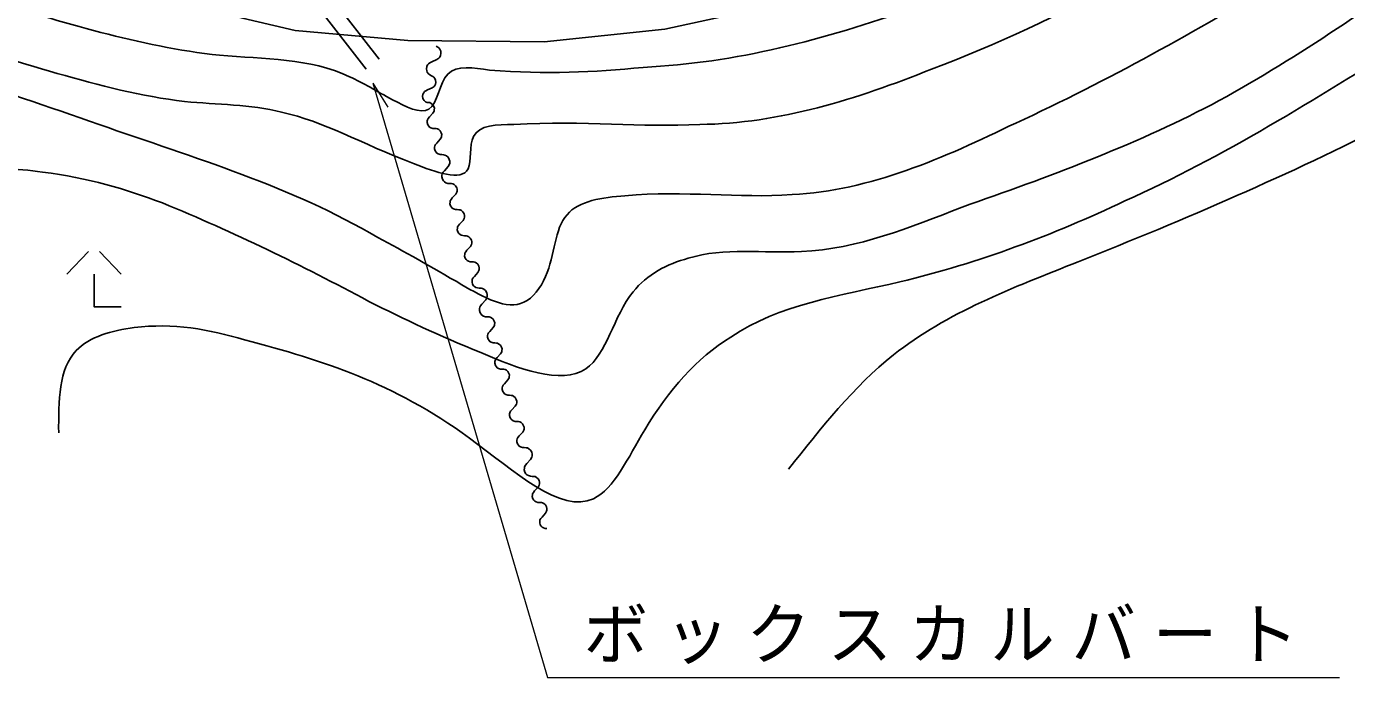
# Model space of a CAD drawing. Units: millimetres, scale not verified. Extents: x 40000 to 680000, y 20000 to 380000.
# Drawn here: x 387058 to 435646, y 261993 to 285962 of the extents above; entities that cross this region are included whole.
import ezdxf

# ---------------------------------------------------------------- set-up
doc = ezdxf.new("R2010")
doc.units = ezdxf.units.MM
doc.header["$LTSCALE"] = 1000
doc.layers.add('M-BGD', color=7, linetype='Continuous', lineweight=25)
doc.layers.add('M-STR-HTXT', color=7, linetype='Continuous', lineweight=13)
doc.styles.add('ＭＳ ゴシック', font='')
doc.styles.get('ＭＳ ゴシック').set_extended_font_data('MS Gothic')

msp = doc.modelspace()

# ---------------------------------------------------------------- linework, layer by layer
at = {"layer": 'M-BGD'}
for p, q in [((400042, 284752), (396894, 288837)), ((399567, 284386), (396418, 288470)), ((389348, 277682), (388548, 276842)), ((389748, 277682), (390548, 276842))]:
    msp.add_line(p, q, dxfattribs=at)
for points in [[(448855, 315257), (445486, 309642), (440481, 302390), (434301, 297553), (426487, 292088), (420512, 288820), (415864, 287032), (410553, 285858), (406110, 285398), (401092, 285449), (396955, 285806), (383064, 289075), (377497, 290403), (374075, 290863), (362622, 292037), (359864, 292139), (350110, 292854), (346432, 292293), (341938, 290965), (341734, 288769), (342245, 285194)], [(401962, 284147), (401900, 284179), (401842, 284233), (401805, 284283), (401790, 284330), (401779, 284399), (401793, 284486), (401825, 284547), (401853, 284587), (401904, 284624), (401976, 284657), (402167, 284738), (402242, 284793), (402271, 284833), (402303, 284895), (402313, 284960), (402305, 285051), (402272, 285123), (402235, 285173), (402195, 285202), (402134, 285234)], [(401806, 283159), (401750, 283188), (401697, 283237), (401664, 283283), (401650, 283326), (401640, 283388), (401652, 283467), (401681, 283523), (401707, 283560), (401753, 283593), (401818, 283623), (401992, 283697), (402061, 283747), (402087, 283783), (402116, 283839), (402125, 283899), (402118, 283981), (402088, 284046), (402055, 284092), (402018, 284118), (401962, 284147)], [(402075, 282204), (402012, 282207), (401943, 282229), (401894, 282256), (401864, 282290), (401828, 282342), (401806, 282419), (401809, 282482), (401818, 282526), (401846, 282575), (401893, 282630), (402019, 282770), (402061, 282844), (402069, 282888), (402072, 282951), (402056, 283009), (402015, 283080), (401961, 283127), (401911, 283155), (401867, 283163), (401804, 283166)], [(402346, 281241), (402282, 281244), (402214, 281266), (402164, 281294), (402134, 281327), (402099, 281379), (402077, 281456), (402080, 281519), (402089, 281563), (402116, 281613), (402163, 281667), (402290, 281807), (402332, 281881), (402340, 281925), (402343, 281988), (402327, 282046), (402286, 282117), (402231, 282164), (402182, 282192), (402138, 282201), (402075, 282204)], [(402643, 280182), (402574, 280185), (402498, 280210), (402444, 280240), (402411, 280277), (402372, 280334), (402348, 280419), (402352, 280488), (402361, 280537), (402391, 280591), (402443, 280651), (402582, 280805), (402628, 280886), (402637, 280934), (402641, 281004), (402623, 281067), (402578, 281146), (402518, 281198), (402463, 281228), (402415, 281238), (402346, 281241)], [(402914, 279219), (402851, 279222), (402782, 279245), (402733, 279272), (402703, 279305), (402667, 279358), (402646, 279435), (402649, 279498), (402657, 279542), (402685, 279591), (402732, 279646), (402859, 279785), (402900, 279859), (402909, 279903), (402912, 279967), (402895, 280024), (402855, 280096), (402800, 280143), (402750, 280171), (402707, 280179), (402643, 280182)], [(403185, 278257), (403122, 278260), (403053, 278282), (403004, 278310), (402974, 278343), (402938, 278395), (402917, 278472), (402920, 278535), (402928, 278579), (402956, 278628), (403003, 278683), (403130, 278823), (403171, 278897), (403179, 278941), (403182, 279004), (403166, 279062), (403125, 279133), (403071, 279180), (403021, 279208), (402977, 279216), (402914, 279219)], [(403456, 277294), (403392, 277297), (403324, 277319), (403275, 277347), (403244, 277380), (403209, 277432), (403187, 277509), (403190, 277573), (403199, 277616), (403226, 277666), (403273, 277721), (403400, 277860), (403442, 277934), (403450, 277978), (403453, 278041), (403437, 278099), (403396, 278171), (403341, 278218), (403292, 278245), (403248, 278254), (403185, 278257)], [(403726, 276331), (403663, 276334), (403595, 276357), (403545, 276384), (403515, 276417), (403480, 276470), (403458, 276547), (403461, 276610), (403469, 276654), (403497, 276703), (403544, 276758), (403671, 276898), (403713, 276972), (403721, 277015), (403724, 277079), (403708, 277136), (403667, 277208), (403612, 277255), (403563, 277283), (403519, 277291), (403456, 277294)], [(389548, 276842), (389548, 275642), (390548, 275642)], [(404024, 275272), (403955, 275276), (403879, 275300), (403825, 275331), (403792, 275367), (403753, 275425), (403729, 275509), (403732, 275579), (403742, 275627), (403772, 275681), (403824, 275742), (403963, 275895), (404009, 275977), (404018, 276025), (404022, 276094), (404004, 276158), (403959, 276237), (403898, 276288), (403844, 276319), (403796, 276328), (403726, 276331)], [(404295, 274310), (404232, 274313), (404163, 274335), (404114, 274363), (404084, 274396), (404048, 274448), (404027, 274525), (404030, 274588), (404038, 274632), (404066, 274682), (404113, 274736), (404240, 274876), (404281, 274950), (404290, 274994), (404293, 275057), (404276, 275115), (404235, 275186), (404181, 275233), (404131, 275261), (404087, 275269), (404024, 275272)], [(404566, 273347), (404503, 273350), (404434, 273372), (404385, 273400), (404354, 273433), (404319, 273486), (404297, 273563), (404300, 273626), (404309, 273670), (404336, 273719), (404383, 273774), (404510, 273913), (404552, 273987), (404560, 274031), (404563, 274094), (404547, 274152), (404506, 274224), (404451, 274271), (404402, 274298), (404358, 274307), (404295, 274310)], [(404836, 272384), (404773, 272387), (404705, 272410), (404655, 272437), (404625, 272471), (404590, 272523), (404568, 272600), (404571, 272663), (404580, 272707), (404607, 272756), (404654, 272811), (404781, 272951), (404823, 273025), (404831, 273069), (404834, 273132), (404818, 273189), (404777, 273261), (404722, 273308), (404673, 273336), (404629, 273344), (404566, 273347)], [(405107, 271422), (405044, 271425), (404975, 271447), (404926, 271475), (404896, 271508), (404860, 271560), (404839, 271637), (404842, 271700), (404850, 271744), (404878, 271794), (404925, 271848), (405052, 271988), (405093, 272062), (405102, 272106), (405105, 272169), (405089, 272227), (405048, 272298), (404993, 272345), (404944, 272373), (404900, 272381), (404836, 272384)], [(405378, 270459), (405315, 270462), (405246, 270484), (405197, 270512), (405167, 270545), (405131, 270598), (405110, 270675), (405113, 270738), (405121, 270782), (405149, 270831), (405196, 270886), (405323, 271025), (405364, 271099), (405373, 271143), (405376, 271206), (405359, 271264), (405318, 271336), (405264, 271383), (405214, 271410), (405170, 271419), (405107, 271422)], [(405676, 269400), (405606, 269404), (405531, 269428), (405477, 269459), (405443, 269495), (405404, 269552), (405381, 269637), (405384, 269707), (405393, 269755), (405424, 269809), (405475, 269869), (405615, 270023), (405661, 270104), (405670, 270153), (405673, 270222), (405655, 270286), (405610, 270365), (405550, 270416), (405496, 270447), (405447, 270456), (405378, 270459)], [(405946, 268438), (405883, 268441), (405815, 268463), (405765, 268491), (405735, 268524), (405700, 268576), (405678, 268653), (405681, 268716), (405690, 268760), (405717, 268809), (405764, 268864), (405891, 269004), (405933, 269078), (405941, 269122), (405944, 269185), (405928, 269243), (405887, 269314), (405832, 269361), (405783, 269389), (405739, 269397), (405676, 269400)], [(406217, 267475), (406154, 267478), (406085, 267500), (406036, 267528), (406006, 267561), (405971, 267613), (405949, 267690), (405952, 267754), (405960, 267797), (405988, 267847), (406035, 267902), (406162, 268041), (406203, 268115), (406212, 268159), (406215, 268222), (406199, 268280), (406158, 268352), (406103, 268399), (406054, 268426), (406010, 268435), (405946, 268438)]]:
    msp.add_lwpolyline(points, dxfattribs=at)
for points, knots in [([(376716, 289314), (377527, 289138), (378339, 288961), (379146, 288769), (381299, 288256), (383424, 287629), (385542, 286984), (388372, 286122), (391188, 285226), (394169, 284901), (395807, 284752), (397506, 284806), (398948, 284108), (399466, 283884), (399939, 283577), (400535, 283265), (401005, 283008), (401562, 282722), (401873, 282918), (402201, 283125), (402255, 283876), (402568, 284207), (402902, 284555), (403519, 284439), (404105, 284356), (406182, 284195), (407941, 284269), (409757, 284455), (413134, 284617), (416467, 285472), (419673, 286637), (424253, 288260), (428567, 290592), (432485, 293429), (435794, 295881), (438800, 298667), (441855, 301412), (444657, 303928), (447499, 306410), (450056, 309165), (451097, 310288), (452091, 311457), (453086, 312625)], [0, 0, 0, 0, 1, 1, 1, 2, 2, 2, 3, 3, 3, 4, 4, 4, 5, 5, 5, 6, 6, 6, 7, 7, 7, 8, 8, 8, 9, 9, 9, 10, 10, 10, 11, 11, 11, 12, 12, 12, 13, 13, 13, 14, 14, 14, 14]), ([(355744, 269464), (356556, 270266), (357369, 271069), (357925, 272042), (358810, 273588), (359050, 275565), (360405, 276802), (361320, 277637), (362744, 278135), (363181, 279132), (363509, 279882), (363302, 280895), (363330, 281859), (363402, 283289), (364009, 284563), (364867, 285726), (365322, 286371), (365876, 286972), (366553, 287263), (367268, 287565), (368110, 287521), (368933, 287511), (370464, 287491), (371905, 287605), (373345, 287462), (374832, 287275), (376288, 286881), (377758, 286569), (379686, 286165), (381640, 285937), (383559, 285528), (386679, 284805), (389695, 283577), (392881, 283198), (394078, 283082), (395302, 283098), (396450, 282801), (398040, 282456), (399295, 281680), (401309, 280917), (402121, 280592), (403068, 280246), (403312, 280719), (403456, 281000), (403348, 281579), (403510, 281909), (403723, 282333), (404379, 282350), (404998, 282355), (407618, 282506), (409672, 282233), (411840, 282355), (414776, 282379), (417626, 283288), (420368, 284388), (425172, 286172), (429615, 288775), (433824, 291676), (438524, 295036), (442858, 298753), (447409, 302287), (450026, 304318), (452714, 306290), (454965, 308701), (455504, 309278), (456017, 309881), (456531, 310483)], [0, 0, 0, 0, 1, 1, 1, 2, 2, 2, 3, 3, 3, 4, 4, 4, 5, 5, 5, 6, 6, 6, 7, 7, 7, 8, 8, 8, 9, 9, 9, 10, 10, 10, 11, 11, 11, 12, 12, 12, 13, 13, 13, 14, 14, 14, 15, 15, 15, 16, 16, 16, 17, 17, 17, 18, 18, 18, 19, 19, 19, 20, 20, 20, 21, 21, 21, 22, 22, 22, 22]), ([(363980, 276999), (364927, 277976), (365874, 278954), (366508, 280123), (366977, 280988), (367275, 281957), (367798, 282800), (368808, 284431), (370659, 285587), (372557, 286023), (374445, 286472), (376411, 286171), (378328, 285775), (382357, 284899), (386008, 283651), (389732, 282354), (393246, 281113), (396807, 280080), (399995, 278189), (400983, 277672), (401916, 277129), (403088, 276454), (403865, 276002), (404740, 275492), (405369, 275809), (405705, 275966), (405983, 276340), (406163, 276751), (406517, 277555), (406486, 278506), (406956, 279032), (407387, 279546), (408260, 279667), (409088, 279726), (411293, 279935), (413259, 279621), (415236, 279776), (418109, 279905), (420832, 281129), (423467, 282404), (426881, 283972), (430108, 285796), (433303, 287709), (436998, 290005), (440624, 292359), (444112, 294948), (447790, 297678), (451313, 300669), (454345, 304089), (455811, 305743), (457161, 307497), (458512, 309251)], [0, 0, 0, 0, 1, 1, 1, 2, 2, 2, 3, 3, 3, 4, 4, 4, 5, 5, 5, 6, 6, 6, 7, 7, 7, 8, 8, 8, 9, 9, 9, 10, 10, 10, 11, 11, 11, 12, 12, 12, 13, 13, 13, 14, 14, 14, 15, 15, 15, 16, 16, 16, 17, 17, 17, 17]), ([(378327, 264736), (379455, 265389), (380582, 266041), (381352, 267017), (382164, 268046), (382578, 269435), (382542, 270834), (382522, 271598), (382369, 272365), (382591, 273016), (382822, 273702), (383484, 274249), (383881, 274900), (384502, 275876), (384588, 277017), (384674, 278321), (384733, 279074), (384766, 279886), (385170, 280305), (385655, 280816), (386708, 280732), (387649, 280602), (389357, 280376), (390704, 279985), (392062, 279462), (394706, 278384), (397178, 277173), (399667, 275842), (400967, 275178), (402237, 274583), (403782, 273958), (405143, 273377), (406750, 272737), (407649, 273363), (408411, 273883), (408669, 275295), (409385, 276189), (409902, 276836), (410647, 277223), (411418, 277429), (412742, 277838), (414187, 277606), (415582, 277677), (417659, 277767), (419576, 278566), (421502, 279313), (424644, 280413), (427756, 281557), (430674, 283081), (433665, 284687), (436452, 286649), (439252, 288585), (443232, 291388), (447201, 294151), (451121, 297032), (453340, 298663), (455544, 300332), (457517, 302238), (459095, 303761), (460525, 305435), (461956, 307109)], [0, 0, 0, 0, 1, 1, 1, 2, 2, 2, 3, 3, 3, 4, 4, 4, 5, 5, 5, 6, 6, 6, 7, 7, 7, 8, 8, 8, 9, 9, 9, 10, 10, 10, 11, 11, 11, 12, 12, 12, 13, 13, 13, 14, 14, 14, 15, 15, 15, 16, 16, 16, 17, 17, 17, 18, 18, 18, 19, 19, 19, 20, 20, 20, 20]), ([(388246, 271008), (388243, 272180), (388240, 273351), (388891, 274033), (389373, 274538), (390216, 274775), (391023, 274876), (392463, 275056), (393792, 274805), (395088, 274429), (398028, 273645), (400505, 272876), (403369, 270810), (404994, 269594), (406740, 268004), (407930, 268579), (408673, 268922), (409213, 270098), (409814, 271107), (410704, 272591), (411719, 273745), (412987, 274529), (414741, 275727), (417029, 276048), (419204, 276561), (422133, 277256), (424848, 278293), (427485, 279536), (431113, 281146), (434484, 283308), (437897, 285387), (442244, 288055), (446624, 290622), (450807, 293518), (453469, 295362), (456051, 297338), (458443, 299518), (460540, 301429), (462490, 303496), (464441, 305564)], [0, 0, 0, 0, 1, 1, 1, 2, 2, 2, 3, 3, 3, 4, 4, 4, 5, 5, 5, 6, 6, 6, 7, 7, 7, 8, 8, 8, 9, 9, 9, 10, 10, 10, 11, 11, 11, 12, 12, 12, 13, 13, 13, 13]), ([(415107, 269662), (416305, 271186), (417502, 272709), (418974, 273876), (420932, 275428), (423375, 276348), (425767, 277297), (429725, 278868), (433542, 280517), (437270, 282404), (441865, 284650), (446201, 287413), (450459, 290288), (454299, 292880), (458076, 295564), (461535, 298618), (463450, 300309), (465268, 302114), (467086, 303919)], [0, 0, 0, 0, 1, 1, 1, 2, 2, 2, 3, 3, 3, 4, 4, 4, 5, 5, 5, 6, 6, 6, 6])]:
    msp.add_open_spline(points, degree=3, knots=knots, dxfattribs=at)
at = {"layer": 'M-STR-HTXT'}
msp.add_line((399805, 283867), (400356, 282987), dxfattribs=at)
msp.add_lwpolyline([(399805, 283867), (406239, 261993), (435387, 261993)], dxfattribs=at)

# ---------------------------------------------------------------- texts
at = {"layer": 'M-STR-HTXT', "insert": (407563, 262493), "char_height": 1833, "attachment_point": 7, "style": 'ＭＳ ゴシック'}
msp.add_mtext('\\T1.26;\\W0.95;ボックスカルバート', dxfattribs=at)

doc.saveas('drawing.dxf')
